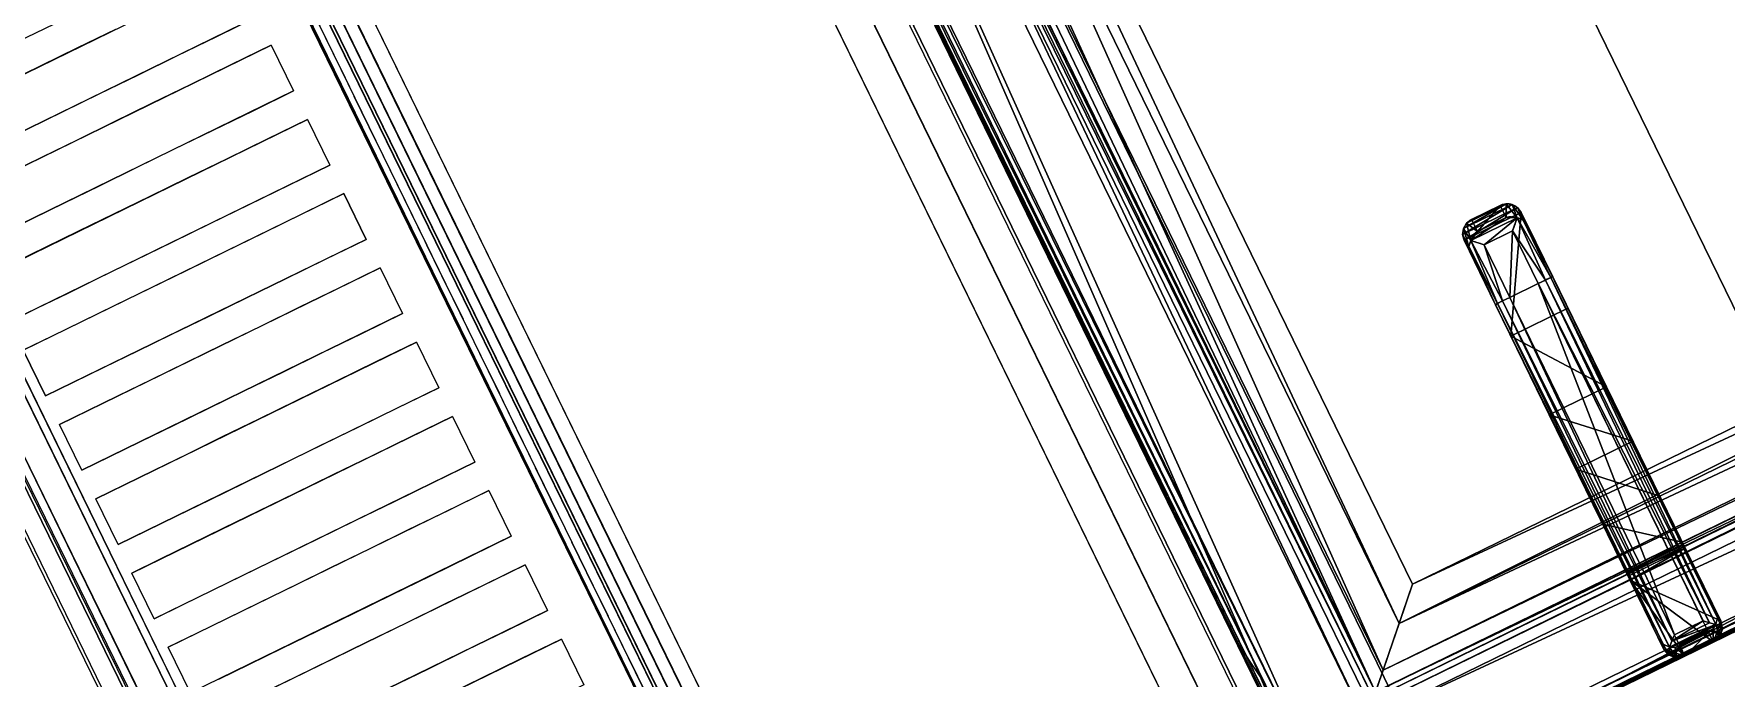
# Model space of a CAD drawing. Header units: millimetres. Extents: x 9159 to 17971, y 10368 to 13314.
# Drawn here: x 14426.2 to 14452.82, y 11464.61 to 11474.75 of the extents above; entities that cross this region are included whole.
import ezdxf

# ---------------------------------------------------------------- set-up
doc = ezdxf.new("R2010")
doc.units = ezdxf.units.MM
doc.header["$LTSCALE"] = 5
for name, color, linetype in [('200-EquipBlack-3d', 250, 'Continuous'), ('200-EquipBorder-2d', 9, 'Continuous'), ('200-EquipInternal-2d', 252, 'Continuous'), ('200-EquipSteel-3d', 9, 'Continuous')]:
    doc.layers.add(name, color=color, linetype=linetype)
doc.layers.add('SAF_DOSEME', color=147, linetype='Continuous', lineweight=0)

# ---------------------------------------------------------------- blocks, each defined once
blk = doc.blocks.new('ELECTROLUX-MC7-BODY800X250')
at = {"layer": '200-EquipBorder-2d'}
blk.add_line((0, 0), (800, 0), dxfattribs=at)
at = {"layer": '200-EquipInternal-2d'}
blk.add_line((0, -80), (800, -80), dxfattribs=at)
at = {"layer": '200-EquipSteel-3d'}
for points, invisible_edges in [([(0, -0.34, 912.22), (0, 0, 910.5), (800, 0, 910.5), (800, -0.34, 912.22)], 8), ([(0, 0, 902.7), (0, -0.13, 901.81), (800, -0.13, 901.81), (800, 0, 902.7)], 2), ([(0, -0.13, 901.81), (0, -0.54, 901.01), (800, -0.54, 901.01), (800, -0.13, 901.81)], 10), ([(0, -1.32, 913.68), (0, -0.34, 912.22), (800, -0.34, 912.22), (800, -1.32, 913.68)], 10), ([(0, -0.54, 901.01), (0, -1.19, 900.39), (800, -1.19, 900.39), (800, -0.54, 901.01)], 10), ([(0, -1.19, 900.39), (0, -2, 900), (800, -2, 900), (800, -1.19, 900.39)], 8), ([(0, -2.78, 914.66), (0, -1.32, 913.68), (800, -1.32, 913.68), (800, -2.78, 914.66)], 10), ([(0, -655, 650), (0, -655, 900), (0, -2, 900), (0, -102, 724)], 12), ([(0, -4.5, 915), (0, -2.78, 914.66), (800, -2.78, 914.66), (800, -4.5, 915)], 2), ([(0, -71.6, 914.58), (0, -69.5, 915), (800, -69.5, 915), (800, -71.6, 914.58)], 8), ([(0, -73.39, 913.39), (0, -71.6, 914.58), (800, -71.6, 914.58), (800, -73.39, 913.39)], 10), ([(0, -74.58, 911.6), (0, -73.39, 913.39), (800, -73.39, 913.39), (800, -74.58, 911.6)], 10), ([(0, -75, 909.5), (0, -74.58, 911.6), (800, -74.58, 911.6), (800, -75, 909.5)], 2), ([(0, -75.45, 903.59), (0, -75, 905.7), (800, -75, 905.7), (800, -75.45, 903.59)], 8), ([(0, -76.64, 901.78), (0, -75.45, 903.59), (800, -75.45, 903.59), (800, -76.64, 901.78)], 10), ([(0, -78.4, 900.53), (0, -76.64, 901.78), (800, -76.64, 901.78), (800, -78.4, 900.53)], 10), ([(0, -80.5, 900), (0, -78.4, 900.53), (800, -78.4, 900.53), (800, -80.5, 900)], 2), ([(0, -102, 724), (0, -655, 650), (0, -102, 650)], 1)]:
    blk.add_3dface(points, dxfattribs=dict(at, invisible_edges=invisible_edges))
for points in [[(0, 0, 910.5), (0, 0, 902.7), (800, 0, 902.7), (800, 0, 910.5)], [(0, -2, 724), (0, -2, 900), (800, -2, 900), (800, -2, 724)], [(0, -102, 724), (0, -2, 724), (800, -2, 724), (800, -102, 724)], [(0, -69.5, 915), (0, -4.5, 915), (800, -4.5, 915), (800, -69.5, 915)], [(0, -75, 905.7), (0, -75, 909.5), (800, -75, 909.5), (800, -75, 905.7)], [(0, -655, 650), (0, -102, 650), (800, -102, 650), (800, -655, 650)], [(0, -102, 650), (800, -102, 650), (800, -102, 724), (0, -102, 724)]]:
    blk.add_3dface(points, dxfattribs=at)
blk = doc.blocks.new('ELECTROLUX-MC-CAMINO400')
at = {"layer": '200-EquipInternal-2d'}
for points in [[(0, -0.21), (400, -0.21), (400, -75.21), (0, -75.21)], [(183, -10.37), (191, -10.37), (191, -66.52), (183, -66.52)], [(196, -10.37), (204, -10.37), (204, -66.52), (196, -66.52)], [(209, -10.37), (217, -10.37), (217, -66.52), (209, -66.52)], [(222, -10.37), (230, -10.37), (230, -66.52), (222, -66.52)], [(235, -10.37), (243, -10.37), (243, -66.52), (235, -66.52)], [(248, -10.37), (256, -10.37), (256, -66.52), (248, -66.52)], [(261, -10.37), (269, -10.37), (269, -66.52), (261, -66.52)], [(274, -10.37), (282, -10.37), (282, -66.52), (274, -66.52)], [(287, -10.37), (295, -10.37), (295, -66.52), (287, -66.52)], [(300, -10.37), (308, -10.37), (308, -66.52), (300, -66.52)]]:
    blk.add_lwpolyline(points, close=True, dxfattribs=at)
at = {"layer": '200-EquipSteel-3d'}
for points in [[(0, -0.21, 917.01), (0, -0.21, 956), (400, -0.21, 956), (400, -0.21, 917.01)], [(0, -69.44, 915), (0, -3.39, 915), (400, -3.39, 915), (400, -69.44, 915)]]:
    blk.add_3dface(points, dxfattribs=at)
for points, invisible_edges in [([(0, -0.21, 956), (0, -0.36, 956.76), (400, -0.36, 956.76), (400, -0.21, 956)], 2), ([(0, -0.25, 916.62), (0, -0.21, 917.01), (400, -0.21, 917.01), (400, -0.25, 916.62)], 8), ([(0, -0.37, 916.23), (0, -0.25, 916.62), (400, -0.25, 916.62), (400, -0.37, 916.23)], 10), ([(0, -0.36, 956.76), (0, -0.78, 957.41), (400, -0.78, 957.41), (400, -0.36, 956.76)], 10), ([(0, -0.56, 915.88), (0, -0.37, 916.23), (400, -0.37, 916.23), (400, -0.56, 915.88)], 10), ([(0, -0.82, 915.58), (0, -0.56, 915.88), (400, -0.56, 915.88), (400, -0.82, 915.58)], 10), ([(0, -0.78, 957.41), (0, -1.43, 957.84), (400, -1.43, 957.84), (400, -0.78, 957.41)], 10), ([(0, -1.41, 915.27), (0, -0.82, 915.58), (400, -0.82, 915.58), (400, -1.41, 915.27)], 10), ([(0, -2.05, 915.07), (0, -1.41, 915.27), (400, -1.41, 915.27), (400, -2.05, 915.07)], 10), ([(0, -1.43, 957.84), (0, -2.19, 958), (400, -2.19, 958), (400, -1.43, 957.84)], 8), ([(0, -2.72, 914.98), (0, -2.05, 915.07), (400, -2.05, 915.07), (400, -2.72, 914.98)], 10), ([(191, -2.19, 958), (196, -2.19, 958), (196, -10.37, 957.76), (191, -10.37, 957.76)], 14), ([(196, -10.37, 957.76), (204, -10.37, 957.76), (204, -2.19, 958), (196, -2.19, 958)], 10), ([(204, -2.19, 958), (209, -2.19, 958), (209, -10.37, 957.76), (204, -10.37, 957.76)], 14), ([(209, -10.37, 957.76), (217, -10.37, 957.76), (217, -2.19, 958), (209, -2.19, 958)], 10), ([(217, -2.19, 958), (222, -2.19, 958), (222, -10.37, 957.76), (217, -10.37, 957.76)], 14), ([(230, -10.37, 957.76), (222, -10.37, 957.76), (222, -2.19, 958), (230, -2.19, 958)], 10), ([(230, -2.19, 958), (235, -2.19, 958), (235, -10.37, 957.76), (230, -10.37, 957.76)], 14), ([(235, -10.37, 957.76), (243, -10.37, 957.76), (243, -2.19, 958), (235, -2.19, 958)], 10), ([(243, -2.19, 958), (248, -2.19, 958), (248, -10.37, 957.76), (243, -10.37, 957.76)], 14), ([(248, -10.37, 957.76), (256, -10.37, 957.76), (256, -2.19, 958), (248, -2.19, 958)], 10), ([(256, -2.19, 958), (261, -2.19, 958), (261, -10.37, 957.76), (256, -10.37, 957.76)], 14), ([(261, -10.37, 957.76), (269, -10.37, 957.76), (269, -2.19, 958), (261, -2.19, 958)], 10), ([(269, -2.19, 958), (274, -2.19, 958), (274, -10.37, 957.76), (269, -10.37, 957.76)], 14), ([(274, -10.37, 957.76), (282, -10.37, 957.76), (282, -2.19, 958), (274, -2.19, 958)], 10), ([(282, -2.19, 958), (287, -2.19, 958), (287, -10.37, 957.76), (282, -10.37, 957.76)], 14), ([(287, -10.37, 957.76), (295, -10.37, 957.76), (295, -2.19, 958), (287, -2.19, 958)], 10), ([(295, -2.19, 958), (300, -2.19, 958), (300, -10.37, 957.76), (295, -10.37, 957.76)], 14), ([(300, -10.37, 957.76), (308, -10.37, 957.76), (308, -2.19, 958), (300, -2.19, 958)], 10), ([(308, -2.19, 958), (313, -2.19, 958), (313, -10.37, 957.76), (308, -10.37, 957.76)], 14), ([(0, -3.39, 915), (0, -2.72, 914.98), (400, -2.72, 914.98), (400, -3.39, 915)], 2), ([(191, -17.47, 956.91), (191, -10.37, 957.76), (196, -10.37, 957.76), (196, -17.47, 956.91)], 10), ([(204, -17.47, 956.91), (204, -10.37, 957.76), (209, -10.37, 957.76), (209, -17.47, 956.91)], 10), ([(217, -17.47, 956.91), (217, -10.37, 957.76), (222, -10.37, 957.76), (222, -17.47, 956.91)], 10), ([(230, -17.47, 956.91), (230, -10.37, 957.76), (235, -10.37, 957.76), (235, -17.47, 956.91)], 10), ([(243, -17.47, 956.91), (243, -10.37, 957.76), (248, -10.37, 957.76), (248, -17.47, 956.91)], 10), ([(256, -17.47, 956.91), (256, -10.37, 957.76), (261, -10.37, 957.76), (261, -17.47, 956.91)], 10), ([(269, -17.47, 956.91), (269, -10.37, 957.76), (274, -10.37, 957.76), (274, -17.47, 956.91)], 10), ([(282, -17.47, 956.91), (282, -10.37, 957.76), (287, -10.37, 957.76), (287, -17.47, 956.91)], 10), ([(295, -17.47, 956.91), (295, -10.37, 957.76), (300, -10.37, 957.76), (300, -17.47, 956.91)], 10), ([(191, -24.48, 955.45), (191, -17.47, 956.91), (196, -17.47, 956.91), (196, -24.48, 955.45)], 10), ([(204, -24.48, 955.45), (204, -17.47, 956.91), (209, -17.47, 956.91), (209, -24.48, 955.45)], 10), ([(217, -24.48, 955.45), (217, -17.47, 956.91), (222, -17.47, 956.91), (222, -24.48, 955.45)], 10), ([(230, -24.48, 955.45), (230, -17.47, 956.91), (235, -17.47, 956.91), (235, -24.48, 955.45)], 10), ([(243, -24.48, 955.45), (243, -17.47, 956.91), (248, -17.47, 956.91), (248, -24.48, 955.45)], 10), ([(256, -24.48, 955.45), (256, -17.47, 956.91), (261, -17.47, 956.91), (261, -24.48, 955.45)], 10), ([(269, -24.48, 955.45), (269, -17.47, 956.91), (274, -17.47, 956.91), (274, -24.48, 955.45)], 10), ([(282, -24.48, 955.45), (282, -17.47, 956.91), (287, -17.47, 956.91), (287, -24.48, 955.45)], 10), ([(295, -24.48, 955.45), (295, -17.47, 956.91), (300, -17.47, 956.91), (300, -24.48, 955.45)], 10), ([(191, -31.33, 953.39), (191, -24.48, 955.45), (196, -24.48, 955.45), (196, -31.33, 953.39)], 10), ([(204, -31.33, 953.39), (204, -24.48, 955.45), (209, -24.48, 955.45), (209, -31.33, 953.39)], 10), ([(217, -31.33, 953.39), (217, -24.48, 955.45), (222, -24.48, 955.45), (222, -31.33, 953.39)], 10), ([(230, -31.33, 953.39), (230, -24.48, 955.45), (235, -24.48, 955.45), (235, -31.33, 953.39)], 10), ([(243, -31.33, 953.39), (243, -24.48, 955.45), (248, -24.48, 955.45), (248, -31.33, 953.39)], 10), ([(256, -31.33, 953.39), (256, -24.48, 955.45), (261, -24.48, 955.45), (261, -31.33, 953.39)], 10), ([(269, -31.33, 953.39), (269, -24.48, 955.45), (274, -24.48, 955.45), (274, -31.33, 953.39)], 10), ([(282, -31.33, 953.39), (282, -24.48, 955.45), (287, -24.48, 955.45), (287, -31.33, 953.39)], 10), ([(295, -31.33, 953.39), (295, -24.48, 955.45), (300, -24.48, 955.45), (300, -31.33, 953.39)], 10), ([(178, -37.98, 950.75), (178, -31.33, 953.39), (183, -31.33, 953.39), (183, -37.98, 950.75)], 10), ([(191, -37.98, 950.75), (191, -31.33, 953.39), (196, -31.33, 953.39), (196, -37.98, 950.75)], 10), ([(204, -37.98, 950.75), (204, -31.33, 953.39), (209, -31.33, 953.39), (209, -37.98, 950.75)], 10), ([(217, -37.98, 950.75), (217, -31.33, 953.39), (222, -31.33, 953.39), (222, -37.98, 950.75)], 10), ([(230, -37.98, 950.75), (230, -31.33, 953.39), (235, -31.33, 953.39), (235, -37.98, 950.75)], 10), ([(243, -37.98, 950.75), (243, -31.33, 953.39), (248, -31.33, 953.39), (248, -37.98, 950.75)], 10), ([(256, -37.98, 950.75), (256, -31.33, 953.39), (261, -31.33, 953.39), (261, -37.98, 950.75)], 10), ([(269, -37.98, 950.75), (269, -31.33, 953.39), (274, -31.33, 953.39), (274, -37.98, 950.75)], 10), ([(282, -37.98, 950.75), (282, -31.33, 953.39), (287, -31.33, 953.39), (287, -37.98, 950.75)], 10), ([(295, -37.98, 950.75), (295, -31.33, 953.39), (300, -31.33, 953.39), (300, -37.98, 950.75)], 10), ([(178, -44.37, 947.54), (178, -37.98, 950.75), (183, -37.98, 950.75), (183, -44.37, 947.54)], 10), ([(191, -44.37, 947.54), (191, -37.98, 950.75), (196, -37.98, 950.75), (196, -44.37, 947.54)], 10), ([(204, -44.37, 947.54), (204, -37.98, 950.75), (209, -37.98, 950.75), (209, -44.37, 947.54)], 10), ([(217, -44.37, 947.54), (217, -37.98, 950.75), (222, -37.98, 950.75), (222, -44.37, 947.54)], 10), ([(230, -44.37, 947.54), (230, -37.98, 950.75), (235, -37.98, 950.75), (235, -44.37, 947.54)], 10), ([(243, -44.37, 947.54), (243, -37.98, 950.75), (248, -37.98, 950.75), (248, -44.37, 947.54)], 10), ([(256, -44.37, 947.54), (256, -37.98, 950.75), (261, -37.98, 950.75), (261, -44.37, 947.54)], 10), ([(269, -44.37, 947.54), (269, -37.98, 950.75), (274, -37.98, 950.75), (274, -44.37, 947.54)], 10), ([(282, -44.37, 947.54), (282, -37.98, 950.75), (287, -37.98, 950.75), (287, -44.37, 947.54)], 10), ([(178, -50.47, 943.8), (178, -44.37, 947.54), (183, -44.37, 947.54), (183, -50.47, 943.8)], 10), ([(191, -50.47, 943.8), (191, -44.37, 947.54), (196, -44.37, 947.54), (196, -50.47, 943.8)], 10), ([(204, -50.47, 943.8), (204, -44.37, 947.54), (209, -44.37, 947.54), (209, -50.47, 943.8)], 10), ([(217, -50.47, 943.8), (217, -44.37, 947.54), (222, -44.37, 947.54), (222, -50.47, 943.8)], 10), ([(230, -50.47, 943.8), (230, -44.37, 947.54), (235, -44.37, 947.54), (235, -50.47, 943.8)], 10), ([(243, -50.47, 943.8), (243, -44.37, 947.54), (248, -44.37, 947.54), (248, -50.47, 943.8)], 10), ([(256, -50.47, 943.8), (256, -44.37, 947.54), (261, -44.37, 947.54), (261, -50.47, 943.8)], 10), ([(269, -50.47, 943.8), (269, -44.37, 947.54), (274, -44.37, 947.54), (274, -50.47, 943.8)], 10), ([(282, -50.47, 943.8), (282, -44.37, 947.54), (287, -44.37, 947.54), (287, -50.47, 943.8)], 10), ([(191, -56.22, 939.54), (191, -50.47, 943.8), (196, -50.47, 943.8), (196, -56.22, 939.54)], 10), ([(204, -56.22, 939.54), (204, -50.47, 943.8), (209, -50.47, 943.8), (209, -56.22, 939.54)], 10), ([(217, -56.22, 939.54), (217, -50.47, 943.8), (222, -50.47, 943.8), (222, -56.22, 939.54)], 10), ([(230, -56.22, 939.54), (230, -50.47, 943.8), (235, -50.47, 943.8), (235, -56.22, 939.54)], 10), ([(243, -56.22, 939.54), (243, -50.47, 943.8), (248, -50.47, 943.8), (248, -56.22, 939.54)], 10), ([(256, -56.22, 939.54), (256, -50.47, 943.8), (261, -50.47, 943.8), (261, -56.22, 939.54)], 10), ([(269, -56.22, 939.54), (269, -50.47, 943.8), (274, -50.47, 943.8), (274, -56.22, 939.54)], 10), ([(282, -56.22, 939.54), (282, -50.47, 943.8), (287, -50.47, 943.8), (287, -56.22, 939.54)], 10), ([(204, -61.59, 934.81), (204, -56.22, 939.54), (209, -56.22, 939.54), (209, -61.59, 934.81)], 10), ([(217, -61.59, 934.81), (217, -56.22, 939.54), (222, -56.22, 939.54), (222, -61.59, 934.81)], 10), ([(230, -61.59, 934.81), (230, -56.22, 939.54), (235, -56.22, 939.54), (235, -61.59, 934.81)], 10), ([(243, -61.59, 934.81), (243, -56.22, 939.54), (248, -56.22, 939.54), (248, -61.59, 934.81)], 10), ([(256, -61.59, 934.81), (256, -56.22, 939.54), (261, -56.22, 939.54), (261, -61.59, 934.81)], 10), ([(269, -61.59, 934.81), (269, -56.22, 939.54), (274, -56.22, 939.54), (274, -61.59, 934.81)], 10), ([(282, -61.59, 934.81), (282, -56.22, 939.54), (287, -56.22, 939.54), (287, -61.59, 934.81)], 10), ([(217, -66.52, 929.63), (217, -61.59, 934.81), (222, -61.59, 934.81), (222, -66.52, 929.63)], 10), ([(230, -66.52, 929.63), (230, -61.59, 934.81), (235, -61.59, 934.81), (235, -66.52, 929.63)], 10), ([(243, -66.52, 929.63), (243, -61.59, 934.81), (248, -61.59, 934.81), (248, -66.52, 929.63)], 10), ([(256, -66.52, 929.63), (256, -61.59, 934.81), (261, -61.59, 934.81), (261, -66.52, 929.63)], 10), ([(269, -66.52, 929.63), (269, -61.59, 934.81), (274, -61.59, 934.81), (274, -66.52, 929.63)], 10), ([(230, -71, 924.05), (222, -71, 924.05), (222, -66.52, 929.63), (230, -66.52, 929.63)], 11), ([(230, -71, 924.05), (235, -71, 924.05), (235, -66.52, 929.63), (230, -66.52, 929.63)], 15), ([(235, -71, 924.05), (243, -71, 924.05), (243, -66.52, 929.63), (235, -66.52, 929.63)], 11), ([(243, -71, 924.05), (248, -71, 924.05), (248, -66.52, 929.63), (243, -66.52, 929.63)], 15), ([(248, -71, 924.05), (256, -71, 924.05), (256, -66.52, 929.63), (248, -66.52, 929.63)], 11), ([(256, -71, 924.05), (261, -71, 924.05), (261, -66.52, 929.63), (256, -66.52, 929.63)], 15), ([(261, -71, 924.05), (269, -71, 924.05), (269, -66.52, 929.63), (261, -66.52, 929.63)], 11), ([(269, -71, 924.05), (274, -71, 924.05), (274, -66.52, 929.63), (269, -66.52, 929.63)], 15), ([(274, -71, 924.05), (282, -71, 924.05), (282, -66.52, 929.63), (274, -66.52, 929.63)], 11), ([(0, -70.76, 915.05), (0, -69.44, 915), (400, -69.44, 915), (400, -70.76, 915.05)], 8), ([(0, -72.06, 915.25), (0, -70.76, 915.05), (400, -70.76, 915.05), (400, -72.06, 915.25)], 10), ([(0, -74.97, 918.1), (0, -71, 924.05), (400, -71, 924.05), (400, -74.97, 918.1)], 2), ([(0, -73.33, 915.6), (0, -72.06, 915.25), (400, -72.06, 915.25), (400, -73.33, 915.6)], 10), ([(0, -74.56, 916.08), (0, -73.33, 915.6), (400, -73.33, 915.6), (400, -74.56, 916.08)], 10), ([(0, -74.96, 916.48), (0, -74.56, 916.08), (400, -74.56, 916.08), (400, -74.96, 916.48)], 10), ([(0, -75.18, 917), (0, -74.96, 916.48), (400, -74.96, 916.48), (400, -75.18, 917)], 10), ([(0, -74.97, 918.1), (0, -75.18, 917.57), (400, -75.18, 917.57), (400, -74.97, 918.1)], 2), ([(0, -75.18, 917.57), (0, -75.18, 917), (400, -75.18, 917), (400, -75.18, 917.57)], 10)]:
    blk.add_3dface(points, dxfattribs=dict(at, invisible_edges=invisible_edges))
blk = doc.blocks.new('ELECTROLUX-MC7-FRYERTOP2-800')
at = {"layer": '200-EquipInternal-2d'}
blk.add_lwpolyline([(30, -76.99), (370, -76.99), (370, -151.99), (30, -151.99)], close=True, dxfattribs=at)
at = {"layer": '200-EquipSteel-3d'}
for points in [[(30, -151.99, 900), (30, -76.99, 900), (370, -76.99, 900), (370, -151.99, 900)], [(30, -76.99, 900), (30, -76.99, 955), (370, -76.99, 955), (370, -76.99, 900)], [(30, -76.99, 955), (30, -151.99, 955), (370, -151.99, 955), (370, -76.99, 955)]]:
    blk.add_3dface(points, dxfattribs=at)
for points, invisible_edges in [([(65, -100, 900), (335, -100, 900), (400, -80.5, 900), (0, -80.5, 900)], 11), ([(335, -100, 900), (333.89, -110, 890), (66.11, -110, 890), (65, -100, 900)], 5), ([(65, -110, 890), (92.5, -140, 890), (307.5, -140, 890), (335, -110, 890)], 5)]:
    blk.add_3dface(points, dxfattribs=dict(at, invisible_edges=invisible_edges))
blk = doc.blocks.new('E7FREH2E00')
for name, p in [('ELECTROLUX-MC7-BODY800X250', (0, 0)), ('ELECTROLUX-MC-CAMINO400', (0, -1.29)), ('ELECTROLUX-MC7-FRYERTOP2-800', (0, 0))]:
    blk.add_blockref(name, p)
blk = doc.blocks.new('ELECTROLUX-MC7-TOPFYERBRURNERS4')
at = {"layer": '200-EquipInternal-2d'}
for p, q in [((378, -83.5), (22, -83.5)), ((20, -651.5), (20, -85.5)), ((22.47, -143.5), (82.76, -143.5)), ((82.76, -143.5), (91.91, -143.5)), ((94.04, -143.5), (91.91, -143.5)), ((20, -151), (20, -146)), ((20, -151), (20, -146)), ((22, -151), (22, -146)), ((82.81, -146), (22, -146)), ((82.81, -151), (82.81, -146)), ((92.02, -146), (82.81, -146)), ((92.02, -146), (92.02, -151)), ((94.37, -146), (96.48, -146)), ((94.37, -151), (94.37, -146)), ((96.48, -146), (96.48, -151)), ((22, -151), (82.81, -151)), ((82.81, -151), (92.02, -151)), ((96.48, -151), (94.37, -151)), ((82.76, -153.5), (22.47, -153.5)), ((91.91, -153.5), (82.76, -153.5)), ((91.91, -153.5), (94.04, -153.5))]:
    blk.add_line(p, q, dxfattribs=at)
blk.add_lwpolyline([(48.98, -112.48), (351.02, -112.48), (351.02, -624.52), (48.98, -624.52)], close=True, dxfattribs=at)
for centre, major_axis, ratio, start_param, end_param in [((22.47, -146), (0, 2.5), 0.948965, 0, 0.895145), ((82.76, -146), (0, 2.5), 0.02182, 4.712389, 6.283185), ((91.91, -146), (0, 2.5), 0.84544, -0.894481, 0), ((91.91, -146), (2.5, 2.5), 0.02182, 4.734206, 5.410521), ((91.91, -146), (-1.92, 1.92), 0.8391, 4.014257, 4.690572), ((82.76, -151), (0, 2.5), 0.02182, 3.141593, 4.712389), ((91.91, -151), (-2.5, 2.5), 0.02182, 4.014257, 4.690572), ((91.91, -151), (1.92, 1.92), 0.8391, 4.734206, 5.410521), ((22.47, -151), (0, 2.5), 0.948965, 2.246448, 3.141593), ((91.91, -151), (0, 2.5), 0.84544, 3.141593, 4.036074)]:
    blk.add_ellipse(centre, major_axis=major_axis, ratio=ratio, start_param=start_param, end_param=end_param, dxfattribs=at)
for points, knots in [([(96.48, -146), (96.48, -145.84), (96.46, -145.68), (96.4, -145.36), (96.35, -145.2), (96.23, -144.89), (96.15, -144.74), (95.97, -144.47), (95.87, -144.34), (95.65, -144.12), (95.53, -144.02), (95.26, -143.83), (95.12, -143.75), (94.82, -143.63), (94.66, -143.58), (94.35, -143.51), (94.19, -143.5), (94.04, -143.5)], [15.096253, 15.096253, 15.096253, 15.096253, 15.567018, 15.567018, 16.037783, 16.037783, 16.508548, 16.508548, 16.979314, 16.979314, 17.45135, 17.45135, 17.923386, 17.923386, 18.395422, 18.395422, 18.867458, 18.867458, 18.867458, 18.867458]), ([(20.62, -144.44), (20.45, -144.64), (20.31, -144.87), (20.14, -145.25), (20.09, -145.41), (20.03, -145.71), (20.01, -145.86), (20, -146)], [11.858599, 11.858599, 11.858599, 11.858599, 12.773425, 12.773425, 13.35037, 13.35037, 13.927314, 13.927314, 13.927314, 13.927314]), ([(22, -146), (21.87, -145.86), (21.74, -145.71), (21.47, -145.41), (21.33, -145.25), (20.99, -144.87), (20.79, -144.64), (20.62, -144.44)], [0, 0, 0, 0, 0.576945, 0.576945, 1.153889, 1.153889, 2.068716, 2.068716, 2.068716, 2.068716]), ([(20, -151), (20.01, -151.14), (20.03, -151.29), (20.09, -151.59), (20.14, -151.75), (20.31, -152.13), (20.45, -152.36), (20.62, -152.56)], [0, 0, 0, 0, 0.576945, 0.576945, 1.153889, 1.153889, 2.068716, 2.068716, 2.068716, 2.068716]), ([(20.62, -152.56), (20.79, -152.36), (20.99, -152.13), (21.33, -151.75), (21.47, -151.59), (21.74, -151.29), (21.87, -151.14), (22, -151)], [11.858599, 11.858599, 11.858599, 11.858599, 12.773425, 12.773425, 13.35037, 13.35037, 13.927314, 13.927314, 13.927314, 13.927314]), ([(94.04, -153.5), (94.19, -153.5), (94.35, -153.49), (94.66, -153.42), (94.82, -153.37), (95.12, -153.25), (95.26, -153.17), (95.53, -152.98), (95.65, -152.88), (95.87, -152.66), (95.97, -152.53), (96.15, -152.26), (96.23, -152.11), (96.35, -151.8), (96.4, -151.64), (96.46, -151.32), (96.48, -151.16), (96.48, -151)], [3.776921, 3.776921, 3.776921, 3.776921, 4.248957, 4.248957, 4.720993, 4.720993, 5.193029, 5.193029, 5.665065, 5.665065, 6.135831, 6.135831, 6.606596, 6.606596, 7.077361, 7.077361, 7.548126, 7.548126, 7.548126, 7.548126])]:
    blk.add_open_spline(points, degree=3, knots=knots, dxfattribs=at)
at = {"layer": '200-EquipSteel-3d'}
for points, invisible_edges in [([(54.11, -83.5, 900), (45.37, -84.65, 900), (0, -80.5, 900)], 10), ([(0, -80.5, 900), (20.34, -117.26, 900), (20.34, -619.74, 900), (0, -655, 900)], 5), ([(400, -80.5, 900), (345.89, -83.5, 900), (54.11, -83.5, 900), (0, -80.5, 900)], 5)]:
    blk.add_3dface(points, dxfattribs=dict(at, invisible_edges=invisible_edges))
at = {"layer": '200-EquipBlack-3d'}
mesh = blk.add_polyface(dxfattribs=at)
corners = [(379.78, -85.71, 904.1), (380, -85.5, 900), (379.52, -84.72, 904.14), (379.73, -84.5, 900), (378, -83.5, 900), (378.78, -83.98, 904.14), (379, -83.77, 900), (377.79, -83.72, 904.1), (379.48, -85.71, 905.06), (379.29, -84.85, 905), (378.65, -85.21, 905.73), (378.76, -85.71, 905.75), (378.65, -84.21, 905), (377.79, -84.02, 905.06), (378.29, -84.85, 905.73), (377.79, -84.74, 905.75), (377.79, -85.71, 906), (22.21, -85.71, 906), (22.21, -84.74, 905.75), (22.21, -84.02, 905.06), (22.21, -83.72, 904.1), (22, -83.5, 900), (365.45, -638.95, 900), (22, -653.5, 900), (34.55, -638.95, 900), (365.45, -98.05, 900), (380, -651.5, 900), (34.55, -98.05, 900), (20, -85.5, 900), (21, -83.77, 900), (379.73, -652.5, 900), (379, -653.23, 900), (378, -653.5, 900), (20, -651.5, 900), (20.27, -652.5, 900), (21, -653.23, 900), (20.27, -84.5, 900), (21.22, -83.98, 904.14), (20.48, -84.72, 904.14), (20.22, -85.71, 904.1), (21.35, -84.21, 905), (21.71, -84.85, 905.73), (20.71, -84.85, 905), (20.52, -85.71, 905.06), (21.35, -85.21, 905.73), (21.24, -85.71, 905.75), (22.21, -651.29, 906), (21.24, -651.29, 905.75), (20.52, -651.29, 905.06), (20.22, -651.29, 904.1), (20.48, -652.28, 904.14), (21.22, -653.02, 904.14), (22.21, -653.28, 904.1), (20.71, -652.15, 905), (21.35, -651.79, 905.73), (21.35, -652.79, 905), (22.21, -652.98, 905.06), (21.71, -652.15, 905.73), (22.21, -652.26, 905.75), (35.55, -637.95, 899.73), (35.55, -99.05, 899.73), (36.28, -99.78, 899), (36.28, -637.22, 899), (38.88, -634.62, 902.5), (38.88, -102.38, 902.5), (36.31, -637.19, 905.06), (36.31, -99.81, 905.06), (32.81, -96.31, 906), (32.81, -640.69, 906), (48.98, -624.52, 885), (48.98, -112.48, 885), (44.36, -107.86, 885), (44.36, -629.14, 885), (377.79, -653.28, 904.1), (377.79, -652.98, 905.06), (377.79, -651.29, 906), (377.79, -652.26, 905.75), (363.72, -637.22, 899), (364.45, -637.95, 899.73), (364.45, -99.05, 899.73), (363.72, -99.78, 899), (367.19, -640.69, 906), (367.19, -96.31, 906), (378.78, -653.02, 904.14), (379.52, -652.28, 904.14), (379.78, -651.29, 904.1), (378.65, -652.79, 905), (378.29, -652.15, 905.73), (379.29, -652.15, 905), (379.48, -651.29, 905.06), (378.65, -651.79, 905.73), (378.76, -651.29, 905.75), (361.12, -634.62, 902.5), (351.02, -624.52, 885), (363.69, -637.19, 905.06), (355.64, -629.14, 885), (355.64, -107.86, 885), (351.02, -112.48, 885), (361.12, -102.38, 902.5), (363.69, -99.81, 905.06)]
mesh.append_faces([[corners[k] for k in face] for face in [(16, 10, 14), (17, 41, 44), (46, 54, 57), (75, 87, 90)]])
mesh.append_faces([[corners[k] for k in face] for face in [(4, 5, 6), (8, 10, 11), (16, 11, 10), (15, 16, 14), (7, 19, 13), (13, 18, 15), (28, 38, 36), (19, 41, 18), (17, 18, 41), (45, 17, 44), (39, 48, 43), (43, 47, 45), (23, 51, 35), (48, 54, 47), (46, 47, 54), (58, 46, 57), (52, 74, 56), (76, 56, 74), (26, 84, 30), (74, 87, 76), (85, 88, 84), (88, 87, 86), (75, 76, 87), (91, 75, 90), (85, 8, 89), (11, 89, 8)]], dxfattribs={"vtx0": -1})
mesh.append_faces([[corners[k] for k in face] for face in [(16, 15, 17), (22, 23, 24), (25, 26, 22), (27, 21, 25), (21, 28, 29), (6, 1, 4), (4, 25, 21), (24, 28, 27), (35, 33, 23), (26, 25, 1), (23, 22, 32), (17, 45, 46), (75, 81, 46), (81, 16, 82), (46, 67, 17), (17, 82, 16), (93, 72, 69), (72, 93, 95), (70, 71, 97), (97, 95, 93)]], dxfattribs={"vtx0": -1, "vtx1": -1})
mesh.append_faces([[corners[k] for k in face] for face in [(21, 27, 28), (4, 1, 25), (26, 32, 22), (24, 23, 33)]], dxfattribs={"vtx0": -1, "vtx1": -1, "vtx2": -1})
mesh.append_faces([[corners[k] for k in face] for face in [(17, 15, 18), (24, 33, 28), (46, 45, 47), (75, 58, 76), (16, 91, 11)]], dxfattribs={"vtx0": -1, "vtx2": -1})
mesh.append_faces([[corners[k] for k in face] for face in [(0, 1, 2), (5, 2, 6), (8, 0, 9), (5, 12, 2), (5, 7, 12), (12, 13, 14), (12, 14, 9), (2, 9, 0), (10, 9, 14), (19, 18, 13), (4, 21, 7), (30, 31, 26), (34, 33, 35), (20, 21, 37), (38, 37, 36), (19, 20, 40), (38, 42, 37), (38, 39, 42), (42, 43, 44), (42, 44, 40), (37, 40, 20), (41, 40, 44), (48, 47, 43), (28, 33, 39), (49, 33, 50), (51, 50, 35), (48, 49, 53), (51, 55, 50), (51, 52, 55), (55, 56, 57), (55, 57, 53), (50, 53, 49), (54, 53, 57), (24, 27, 59), (61, 62, 60), (63, 64, 65), (67, 68, 66), (69, 70, 63), (61, 71, 62), (73, 74, 52), (58, 56, 76), (32, 73, 23), (62, 77, 59), (22, 24, 78), (27, 25, 60), (80, 61, 79), (73, 32, 83), (84, 83, 30), (74, 73, 86), (88, 89, 90), (88, 86, 84), (83, 84, 86), (92, 93, 63), (68, 81, 65), (92, 63, 94), (72, 95, 62), (95, 96, 77), (98, 97, 92), (81, 82, 94), (98, 92, 99), (77, 80, 78), (25, 22, 79), (0, 8, 85), (91, 89, 11), (80, 96, 61), (70, 97, 64), (64, 98, 66), (82, 67, 99), (1, 0, 26)]], dxfattribs={"vtx1": -1})
mesh.append_faces([[corners[k] for k in face] for face in [(31, 32, 26), (75, 46, 58), (75, 16, 81), (81, 68, 46), (68, 67, 46), (67, 82, 17), (70, 69, 71), (72, 71, 69), (71, 96, 97), (96, 95, 97), (16, 75, 91)]], dxfattribs={"vtx1": -1, "vtx2": -1})
mesh.append_faces([[corners[k] for k in face] for face in [(1, 3, 2), (4, 7, 5), (2, 3, 6), (8, 9, 10), (7, 13, 12), (12, 9, 2), (13, 15, 14), (7, 20, 19), (21, 20, 7), (6, 3, 1), (28, 36, 29), (21, 29, 37), (28, 39, 38), (37, 29, 36), (19, 40, 41), (39, 43, 42), (42, 40, 37), (43, 45, 44), (39, 49, 48), (33, 49, 39), (33, 34, 50), (23, 52, 51), (50, 34, 35), (48, 53, 54), (52, 56, 55), (55, 53, 50), (56, 58, 57), (27, 60, 59), (62, 59, 60), (64, 66, 65), (68, 65, 66), (70, 64, 63), (71, 72, 62), (73, 52, 23), (77, 78, 59), (24, 59, 78), (25, 79, 60), (61, 60, 79), (32, 31, 83), (26, 85, 84), (83, 31, 30), (74, 86, 87), (73, 83, 86), (85, 89, 88), (88, 90, 87), (89, 91, 90), (93, 69, 63), (81, 94, 65), (63, 65, 94), (95, 77, 62), (96, 80, 77), (97, 93, 92), (82, 99, 94), (92, 94, 99), (80, 79, 78), (22, 78, 79), (96, 71, 61), (97, 98, 64), (98, 99, 66), (67, 66, 99), (0, 85, 26)]], dxfattribs={"vtx2": -1})
mesh = blk.add_polyface(dxfattribs=at)
corners = [(92.02, -146, 934.6), (93.56, -152.56, 933.98), (93.56, -144.44, 933.98), (92.02, -151, 934.6), (94.37, -151, 932.53), (94.37, -146, 932.53), (96.29, -145.04, 920.55), (96.48, -146, 920.59), (95.76, -144.23, 920.43), (92.82, -143.75, 933.14), (94.04, -143.5, 920), (91.91, -143.5, 932.1), (94.97, -143.69, 920.24), (96.48, -151, 920.59), (96.29, -151.96, 920.55), (92.82, -153.25, 933.14), (95.76, -152.77, 920.43), (94.97, -153.31, 920.24), (94.04, -153.5, 920), (91.91, -153.5, 932.1), (82.76, -143.5, 932.5), (77.27, -143.5, 912.68), (24.21, -143.5, 932.5), (53.98, -143.5, 885), (36.28, -143.5, 899), (63.49, -143.5, 900.63), (44.36, -143.5, 885), (35.83, -143.5, 899.53), (35.23, -143.5, 899.88), (22.5, -143.5, 900), (34.55, -143.5, 900), (77.27, -153.5, 912.68), (53.98, -153.5, 885), (63.49, -153.5, 900.63), (82.76, -153.5, 932.5), (22.5, -153.5, 900), (34.55, -153.5, 900), (24.21, -153.5, 932.5), (35.23, -153.5, 899.88), (35.83, -153.5, 899.53), (44.36, -153.5, 885), (36.28, -153.5, 899), (21.73, -151, 933.1), (20, -151, 900), (21.9, -151.8, 933.81), (21.25, -153.17, 900), (22.36, -152.56, 934.45), (20.34, -152.25, 900), (23.18, -153.25, 933.58), (20, -146, 900), (21.73, -146, 933.1), (20.34, -144.75, 900), (21.25, -143.83, 900), (82.81, -152.25, 934.67), (82.81, -151, 935), (82.79, -153.17, 933.75), (23.02, -151.8, 934.87), (23.73, -151, 935), (82.81, -146, 935), (23.73, -146, 935), (22.36, -144.44, 934.45), (23.02, -145.2, 934.87), (21.9, -145.2, 933.81), (23.18, -143.75, 933.58), (82.79, -143.83, 933.75), (82.81, -144.75, 934.67)]
mesh.append_faces([[corners[k] for k in face] for face in [(5, 6, 2), (5, 7, 6), (6, 8, 2), (13, 4, 14), (16, 14, 1), (1, 14, 4), (42, 43, 44), (45, 46, 47), (46, 45, 48), (46, 44, 47), (44, 43, 47), (1, 55, 15), (48, 55, 46), (46, 53, 56), (57, 56, 54), (50, 62, 49), (49, 62, 51), (63, 52, 60), (52, 51, 60), (60, 51, 62), (61, 65, 60), (59, 58, 61), (60, 64, 63), (9, 64, 2)]])
mesh.append_faces([[corners[k] for k in face] for face in [(0, 1, 2), (15, 16, 1), (16, 15, 17), (19, 17, 15), (32, 25, 33), (35, 48, 45), (35, 30, 36), (3, 53, 1), (53, 55, 1), (55, 53, 46), (58, 65, 61), (65, 64, 60), (64, 65, 2), (65, 0, 2)]], dxfattribs={"vtx0": -1})
mesh.append_faces([[corners[k] for k in face] for face in [(20, 21, 22), (23, 24, 25), (25, 22, 21), (30, 22, 28), (12, 17, 10), (17, 12, 16), (6, 14, 8), (8, 16, 12), (18, 34, 31), (37, 31, 34), (51, 29, 49), (49, 30, 43)]], dxfattribs={"vtx0": -1, "vtx1": -1})
mesh.append_faces([[corners[k] for k in face] for face in [(25, 28, 22), (37, 38, 33), (35, 43, 30)]], dxfattribs={"vtx0": -1, "vtx1": -1, "vtx2": -1})
mesh.append_faces([[corners[k] for k in face] for face in [(37, 33, 31), (33, 39, 41), (34, 15, 55), (34, 55, 48), (58, 54, 3), (54, 58, 59), (20, 63, 64), (20, 64, 9)]], dxfattribs={"vtx0": -1, "vtx2": -1})
mesh.append_faces([[corners[k] for k in face] for face in [(1, 4, 2), (2, 8, 9), (10, 11, 12), (12, 9, 8), (4, 13, 5), (18, 17, 19), (11, 10, 20), (29, 22, 30), (7, 13, 6), (10, 18, 21), (25, 21, 33), (19, 34, 18), (35, 36, 37), (40, 32, 41), (37, 48, 35), (43, 42, 49), (45, 47, 35), (19, 15, 34), (37, 34, 48), (0, 58, 3), (57, 54, 59), (42, 44, 50), (46, 60, 44), (60, 46, 61), (59, 61, 57), (62, 50, 44), (22, 29, 63), (22, 63, 20), (11, 20, 9), (26, 23, 40), (24, 26, 41), (36, 30, 38), (24, 41, 27), (39, 38, 27)]], dxfattribs={"vtx1": -1})
mesh.append_faces([[corners[k] for k in face] for face in [(10, 21, 20), (24, 27, 25), (27, 28, 25), (13, 14, 6), (14, 16, 8), (36, 38, 37), (38, 39, 33), (32, 33, 41), (47, 43, 35), (29, 30, 49), (3, 54, 53), (58, 0, 65)]], dxfattribs={"vtx1": -1, "vtx2": -1})
mesh.append_faces([[corners[k] for k in face] for face in [(0, 3, 1), (4, 5, 2), (11, 9, 12), (13, 7, 5), (23, 26, 24), (17, 18, 10), (18, 31, 21), (32, 23, 25), (21, 31, 33), (42, 50, 49), (51, 52, 29), (54, 56, 53), (46, 56, 61), (60, 62, 44), (61, 56, 57), (29, 52, 63), (23, 32, 40), (26, 40, 41), (30, 28, 38), (41, 39, 27), (38, 28, 27)]], dxfattribs={"vtx2": -1})
blk = doc.blocks.new('E7GCGH4C00')
for name in ['ELECTROLUX-MC7-BODY800X250', 'ELECTROLUX-MC7-TOPFYERBRURNERS4']:
    blk.add_blockref(name, (0, 0))
blk = doc.blocks.new('ELECTROLUX-MC7-PASTACOOKER-400')
at = {"layer": '200-EquipSteel-3d', "invisible_edges": 5}
blk.add_3dface([(400, -655, 900), (370, -571.24, 900), (370, -133.76, 900), (400, -80.5, 900)], dxfattribs=at)
blk = doc.blocks.new('ELECTROLUX-MC7-BODYTOP400')
at = {"layer": '200-EquipSteel-3d'}
for points in [[(0, -655, 650), (0, -2, 650), (400, -2, 650), (400, -655, 650)], [(400, -655, 650), (400, -2, 650), (400, -2, 900), (400, -655, 900)]]:
    blk.add_3dface(points, dxfattribs=at)
blk = doc.blocks.new('ELECTROLUX-MC7-BODY400X600')
at = {"layer": '200-EquipSteel-3d'}
for points in [[(21, -655, 245), (379, -655, 245), (379, -2, 245), (21, -2, 245)], [(21, -655, 200), (379, -655, 200), (379, -2, 200), (21, -2, 200)], [(379, -655, 605), (21, -655, 605), (21, -2, 605), (379, -2, 605)], [(379, -655, 650), (379, -655, 200), (379, -2, 200), (379, -2, 650)], [(379, -655, 200), (400, -655, 200), (400, -2, 200), (379, -2, 200)], [(400, -655, 650), (400, -655, 200), (400, -2, 200), (400, -2, 650)]]:
    blk.add_3dface(points, dxfattribs=at)
blk = doc.blocks.new('E7PCGD1KF0')
for name in ['ELECTROLUX-MC7-BODYTOP400', 'ELECTROLUX-MC7-BODY400X600', 'ELECTROLUX-MC7-PASTACOOKER-400']:
    blk.add_blockref(name, (0, 0))
blk = doc.blocks.new('E7BAPP00RH')
at = {"layer": '200-EquipInternal-2d'}
blk.add_lwpolyline([(0, -102), (1600, -102), (1600, -655), (0, -655)], close=True, dxfattribs=at)
at = {"layer": '200-EquipSteel-3d'}
for points in [[(0, -102, 650), (1600, -102, 650), (1600, -655, 650), (0, -655, 650)], [(21, -102, 650), (1579, -102, 650), (1579, -102, 245), (21, -102, 245)], [(21, -102, 200), (1579, -102, 200), (1579, -102, 245), (21, -102, 245)], [(21, -655, 245), (1579, -655, 245), (1579, -102, 245), (21, -102, 245)], [(21, -655, 200), (1579, -655, 200), (1579, -102, 200), (21, -102, 200)], [(1579, -655, 605), (21, -655, 605), (21, -102, 605), (1579, -102, 605)]]:
    blk.add_3dface(points, dxfattribs=at)
blk = doc.blocks.new('E7BAPL00RH')
at = {"layer": '200-EquipSteel-3d'}
for points in [[(0, -102, 650), (1200, -102, 650), (1200, -655, 650), (0, -655, 650)], [(21, -102, 650), (1179, -102, 650), (1179, -102, 245), (21, -102, 245)], [(21, -102, 200), (1179, -102, 200), (1179, -102, 245), (21, -102, 245)], [(21, -655, 245), (1179, -655, 245), (1179, -102, 245), (21, -102, 245)], [(21, -655, 200), (1179, -655, 200), (1179, -102, 200), (21, -102, 200)], [(1179, -655, 605), (21, -655, 605), (21, -102, 605), (1179, -102, 605)]]:
    blk.add_3dface(points, dxfattribs=at)

msp = doc.modelspace()

# ---------------------------------------------------------------- linework, layer by layer
at = {"layer": 'SAF_DOSEME', "elevation": 0.001}
msp.add_lwpolyline([(14060.533, 10608.729, -0.142512), (16744.253, 11542.342)], format="xyb", dxfattribs=at)
at = {"layer": 'SAF_DOSEME'}
msp.add_lwpolyline([(14060.534, 10608.729, -0.142512), (16744.253, 11542.342)], format="xyb", dxfattribs=at)
msp.add_arc((17006.909, 6463.267), 5085.862, 92.960319, 125.403201, dxfattribs=at)
msp.add_arc((17006.909, 6463.267), 5085.862, 92.960319, 125.403201, dxfattribs=at)

# ---------------------------------------------------------------- block references
for name, p, xscale, yscale, zscale, rotation in [('E7BAPP00RH', (14446.672, 11460.045), 0.1000000000006858, 0.09999999999914166, 0.09999999999999432, 116.0336756893026), ('E7GCGH4C00', (14439.933, 11456.753), 0.0999999999992745, 0.09999999999854481, 0.09999999999999432, 116.0336756885377), ('E7BAPL00RH', (14404.821, 11528.636), 0.100000000001327, 0.099999999999703, 0.1, 296.0336756873833), ('E7PCGD1KF0', (14457.489, 11420.811), 0.0999999999992745, 0.09999999999854481, 0.1, 116.0336756885377), ('E7FREH2E00', (14422.377, 11492.694), 0.1000000000009089, 0.09999999999899956, 0.09999999999999432, 296.0336756880803)]:
    msp.add_blockref(name, p, dxfattribs=dict(xscale=xscale, yscale=yscale, zscale=zscale, rotation=rotation))

doc.saveas('drawing.dxf')
